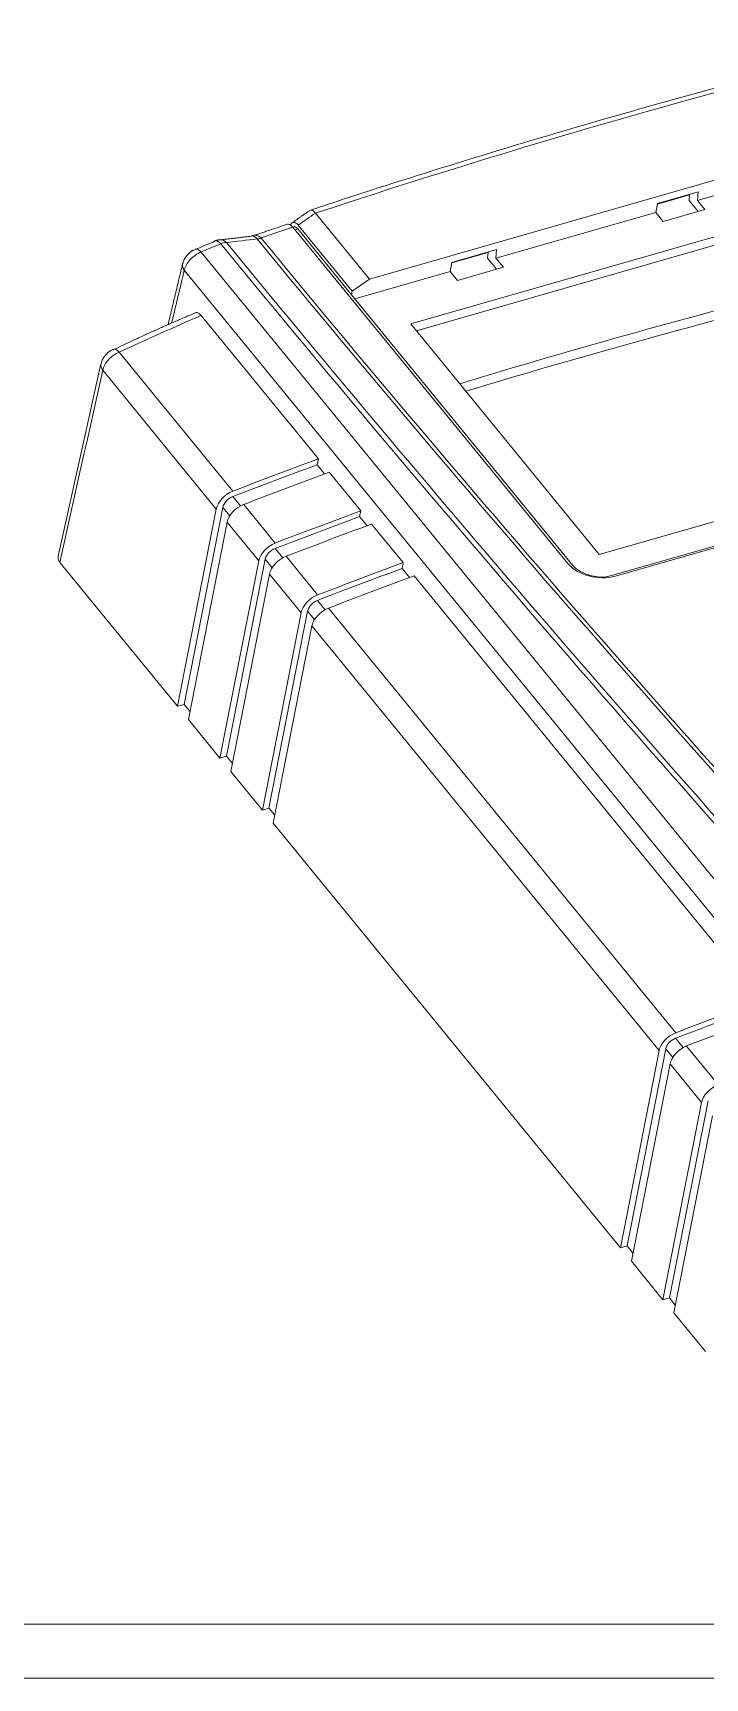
# Model space of a CAD drawing. Extents: x 28 to 864, y 245 to 592.
# Drawn here: x 266.2 to 294.6, y 254.5 to 323.9 of the extents above; entities that cross this region are included whole.
import ezdxf

# ---------------------------------------------------------------- set-up
doc = ezdxf.new("R2010")
doc.units = 0
doc.header["$MEASUREMENT"] = 0
doc.layers.add('10', color=7, linetype='Continuous')

msp = doc.modelspace()

# ---------------------------------------------------------------- linework, layer by layer
at = {"linetype": 'Continuous', "lineweight": 9}
msp.add_line((277.289, 315.576), (277.406, 315.615), dxfattribs=at)
at = {"color": 7, "linetype": 'Continuous', "lineweight": 9}
for p, q in [((30.266, 256.743), (502.783, 256.743)), ((27.995, 254.471), (505.055, 254.471))]:
    msp.add_line(p, q, dxfattribs=at)
at = {"layer": '10', "color": 7, "linetype": 'Continuous', "lineweight": 9}
for p, q in [((280.427, 313.501), (306.55, 320.99)), ((306.926, 318.7), (282.178, 311.606)), ((301.024, 318.749), (294.279, 316.815)), ((306.873, 318.331), (282.413, 311.319)), ((292.588, 316.689), (292.517, 316.31)), ((293.946, 317.056), (292.584, 316.665)), ((292.588, 316.689), (294.307, 317.182)), ((293.922, 316.818), (293.946, 317.056)), ((294.303, 316.353), (293.922, 316.818)), ((293.946, 317.056), (293.948, 317.079)), ((294.307, 317.182), (294.279, 316.815)), ((294.59, 316.435), (294.279, 316.815)), ((278.156, 316.277), (280.427, 313.501)), ((292.517, 316.31), (285.772, 314.377)), ((292.828, 315.93), (292.517, 316.31)), ((292.828, 315.93), (294.59, 316.435)), ((277.197, 315.688), (288.804, 301.502)), ((277.406, 315.615), (279.678, 312.839)), ((277.425, 315.773), (279.698, 312.994)), ((273.33, 314.639), (305.249, 275.626)), ((285.439, 314.617), (283.905, 314.177)), ((285.8, 314.743), (283.909, 314.201)), ((285.415, 314.38), (285.439, 314.617)), ((285.439, 314.617), (285.441, 314.64)), ((285.772, 314.377), (285.8, 314.743)), ((304.535, 274.868), (272.617, 313.879)), ((283.838, 313.822), (279.817, 312.669)), ((283.909, 314.201), (283.838, 313.822)), ((284.149, 313.442), (283.838, 313.822)), ((286.083, 313.997), (284.149, 313.442)), ((285.415, 314.38), (285.796, 313.914)), ((285.772, 314.377), (286.083, 313.997)), ((280.427, 313.501), (279.698, 312.994)), ((279.698, 312.994), (279.678, 312.839)), ((279.678, 312.839), (289.021, 301.42)), ((273.323, 311.962), (278.274, 305.909)), ((282.178, 311.606), (290.133, 301.882)), ((269.867, 310.414), (274.665, 304.549)), ((273.967, 303.797), (269.173, 309.657)), ((290.133, 301.882), (314.881, 308.977)), ((290.648, 300.986), (316.084, 308.278)), ((290.812, 300.967), (316.247, 308.259)), ((278.226, 305.663), (278.274, 305.909)), ((278.226, 305.663), (278.54, 305.279)), ((278.732, 305.35), (280.064, 303.722)), ((274.659, 304.319), (274.982, 303.925)), ((272.333, 295.473), (273.967, 303.797)), ((274.241, 303.867), (272.609, 295.552)), ((274.536, 303.507), (274.241, 303.867)), ((275.123, 303.99), (276.455, 302.362)), ((280.016, 303.475), (280.064, 303.722)), ((280.016, 303.475), (280.33, 303.092)), ((272.791, 294.914), (274.425, 303.238)), ((275.757, 301.609), (274.425, 303.238)), ((280.522, 303.162), (281.854, 301.534)), ((276.449, 302.131), (276.772, 301.737)), ((267.366, 301.545), (272.333, 295.473)), ((274.123, 293.285), (275.757, 301.609)), ((276.031, 301.68), (274.399, 293.364)), ((276.326, 301.319), (276.031, 301.68)), ((276.913, 301.803), (278.245, 300.174)), ((281.806, 301.287), (281.854, 301.534)), ((281.806, 301.287), (282.12, 300.904)), ((274.581, 292.726), (276.215, 301.05)), ((277.547, 299.421), (276.215, 301.05)), ((282.312, 300.975), (296.97, 283.059)), ((278.239, 299.943), (278.562, 299.549)), ((275.913, 291.097), (277.547, 299.421)), ((277.821, 299.492), (276.189, 291.176)), ((278.116, 299.131), (277.821, 299.492)), ((278.702, 299.615), (293.36, 281.699)), ((276.371, 290.538), (278.005, 298.862)), ((292.663, 280.947), (278.005, 298.862)), ((272.609, 295.552), (272.333, 295.473)), ((272.609, 295.552), (272.857, 295.249)), ((272.791, 294.914), (274.123, 293.285)), ((274.399, 293.364), (274.123, 293.285)), ((274.399, 293.364), (274.647, 293.061)), ((274.581, 292.726), (275.913, 291.097)), ((276.189, 291.176), (275.913, 291.097)), ((276.189, 291.176), (276.437, 290.873)), ((276.371, 290.538), (291.029, 272.623)), ((293.677, 281.074), (293.355, 281.469)), ((293.818, 281.14), (295.15, 279.512)), ((292.663, 280.947), (291.029, 272.623)), ((292.936, 281.017), (291.304, 272.702)), ((292.936, 281.017), (293.231, 280.657)), ((293.12, 280.388), (291.486, 272.064)), ((294.453, 278.759), (293.12, 280.388)), ((294.453, 278.759), (292.819, 270.435)), ((294.726, 278.829), (293.094, 270.514)), ((294.91, 278.2), (293.276, 269.876)), ((291.304, 272.702), (291.029, 272.623)), ((291.552, 272.398), (291.304, 272.702)), ((291.486, 272.064), (292.819, 270.435)), ((293.094, 270.514), (292.819, 270.435)), ((293.342, 270.211), (293.094, 270.514)), ((293.276, 269.876), (294.609, 268.247))]:
    msp.add_line(p, q, dxfattribs=at)
for centre, major_axis, ratio, start_param, end_param in [((442.703, 134.869), (-301.274, 47.827), 0.6447, 5.289085, 5.388783), ((435.795, 135.717), (-296.505, -165.879), 0.697777, 4.858364, 4.86099), ((274.188, 314.565), (-0.07, 0.596), 0.645469, 5.558377, 6.28039), ((275.951, 315.84), (0.584, 0.547), 0.588248, 3.803115, 4.064276), ((275.964, 315.826), (0.618, 0.508), 0.618348, 3.841779, 4.103578), ((1068.949, 543.967), (912.764, -144.902), 0.6447, 3.770119, 3.831285), ((442.655, 134.567), (-301.295, 47.831), 0.6447, 5.392325, 5.397622), ((1068.945, 543.946), (-912.559, 144.869), 0.6447, 0.628526, 0.689692), ((273.307, 314.202), (-0.235, 0.552), 0.423623, 5.426909, 6.287304), ((274.132, 314.55), (0.232, -0.553), 0.424911, 2.287452, 3.152311), ((273.13, 314.011), (-0.584, 0.139), 0.658849, 6.286741, 6.958796), ((441.145, 125.055), (301.52, -47.867), 0.6447, 2.159992, 2.216909), ((441.025, 124.3), (301.945, -47.934), 0.6447, 2.160045, 2.214606), ((269.856, 309.982), (0.252, -0.545), 0.417799, 2.27398, 3.146623), ((269.686, 309.788), (0.586, -0.13), 0.648163, 3.142161, 3.80753), ((270.757, 146.045), (-169.971, -139.065), 0.619237, 4.204234, 4.222961), ((270.757, 146.045), (170.219, 139.268), 0.619237, 1.062445, 1.081368), ((271.215, 145.486), (170.219, 139.268), 0.619237, 1.062445, 1.081368), ((274.651, 303.973), (0.619, 0.507), 0.619237, 1.081368, 2.499156), ((274.651, 303.973), (-0.372, -0.304), 0.619237, 4.222961, 5.640749), ((275.108, 303.414), (0.619, 0.507), 0.619237, 1.081368, 2.499156), ((272.547, 143.857), (-169.971, -139.065), 0.619237, 4.204234, 4.222961), ((272.547, 143.857), (170.219, 139.268), 0.619237, 1.062445, 1.081368), ((273.005, 143.298), (170.219, 139.268), 0.619237, 1.062445, 1.081368), ((276.441, 301.785), (0.619, 0.507), 0.619237, 1.081368, 2.499156), ((276.441, 301.785), (-0.372, -0.304), 0.619237, 4.222961, 5.640749), ((276.898, 301.226), (0.619, 0.507), 0.619237, 1.081368, 2.499156), ((274.337, 141.67), (-169.971, -139.065), 0.619237, 4.204234, 4.222961), ((274.337, 141.67), (170.219, 139.268), 0.619237, 1.062445, 1.081368), ((290.076, 301.866), (-1.462, 0.232), 0.6447, 0.626545, 2.197341), ((290.052, 301.715), (-1.185, 0.188), 0.6447, 0.626545, 2.197341), ((274.795, 141.11), (170.219, 139.268), 0.619237, 1.062445, 1.081368), ((278.231, 299.597), (0.619, 0.507), 0.619237, 1.081368, 2.499156), ((278.231, 299.597), (-0.372, -0.304), 0.619237, 4.222961, 5.640749), ((278.688, 299.038), (0.619, 0.507), 0.619237, 1.081368, 2.499156), ((289.453, 123.195), (-169.971, -139.065), 0.619237, 4.204234, 4.222961), ((289.453, 123.195), (-170.219, -139.268), 0.619237, 4.204038, 4.222961), ((289.91, 122.636), (-170.219, -139.268), 0.619237, 4.204038, 4.222961), ((293.346, 281.123), (-0.619, -0.507), 0.619237, 4.222961, 5.640749), ((293.346, 281.123), (-0.372, -0.304), 0.619237, 4.222961, 5.640749), ((293.804, 280.564), (-0.619, -0.507), 0.619237, 4.222961, 5.640749), ((295.136, 278.935), (-0.619, -0.507), 0.619237, 4.222961, 5.640749)]:
    msp.add_ellipse(centre, major_axis=major_axis, ratio=ratio, start_param=start_param, end_param=end_param, dxfattribs=at)
for points, knots in [([(304.022, 323.885), (303.068, 323.652), (300.18, 322.934), (295.396, 321.678), (289.705, 320.08), (284.183, 318.424), (280.278, 317.181), (278.239, 316.508), (277.939, 316.408)], [0, 0, 0, 0, 0.106763, 0.324033, 0.541306, 0.758582, 0.964422, 1, 1, 1, 1]), ([(277.425, 315.773), (277.395, 315.81), (277.362, 315.84), (277.331, 315.859), (277.3, 315.879), (277.269, 315.889), (277.24, 315.889), (277.21, 315.89), (277.183, 315.881), (277.159, 315.862), (277.133, 315.843), (277.111, 315.814), (277.093, 315.777)], [0, 0, 0, 0, 0.241987, 0.241987, 0.241987, 0.483388, 0.483388, 0.483388, 0.73346, 0.73346, 0.73346, 1, 1, 1, 1]), ([(277.938, 316.408), (277.947, 316.411), (277.957, 316.412), (277.968, 316.411), (277.991, 316.409), (278.02, 316.396), (278.051, 316.375), (278.082, 316.353), (278.116, 316.322), (278.151, 316.283)], [0, 0, 0, 0, 0.184245, 0.184245, 0.184245, 0.591941, 0.591941, 0.591941, 1, 1, 1, 1]), ([(275.688, 315.197), (275.652, 315.236), (275.614, 315.268), (275.578, 315.288), (275.541, 315.308), (275.505, 315.318), (275.474, 315.316), (275.465, 315.316)], [0, 0, 0, 0, 0.480499, 0.480499, 0.480499, 0.964935, 1, 1, 1, 1]), ([(275.535, 315.332), (275.555, 315.339), (275.577, 315.343), (275.598, 315.345), (275.642, 315.349), (275.688, 315.342), (275.732, 315.323), (275.776, 315.305), (275.818, 315.275), (275.856, 315.236)], [0, 0, 0, 0, 0.194174, 0.194174, 0.194174, 0.598731, 0.598731, 0.598731, 1, 1, 1, 1]), ([(276.954, 315.811), (276.983, 315.82), (277.016, 315.819), (277.049, 315.806), (277.082, 315.794), (277.118, 315.77), (277.152, 315.737), (277.167, 315.723), (277.182, 315.706), (277.197, 315.688)], [0, 0, 0, 0, 0.410077, 0.410077, 0.410077, 0.818812, 0.818812, 0.818812, 1, 1, 1, 1]), ([(277.406, 315.615), (277.398, 315.626), (277.389, 315.635), (277.38, 315.644), (277.357, 315.667), (277.334, 315.683), (277.311, 315.692), (277.297, 315.698), (277.284, 315.701), (277.271, 315.701), (277.262, 315.701), (277.253, 315.7), (277.244, 315.697)], [0, 0, 0, 0, 0.157872, 0.157872, 0.157872, 0.568033, 0.568033, 0.568033, 0.823308, 0.823308, 0.823308, 1, 1, 1, 1]), ([(273.074, 314.746), (273.036, 314.733), (272.911, 314.68), (272.729, 314.518), (272.591, 314.321), (272.562, 314.187), (272.556, 314.146)], [0, 0, 0, 0, 0.147447, 0.496231, 0.854141, 1, 1, 1, 1]), ([(273.33, 314.639), (273.163, 314.575), (272.998, 314.462), (272.738, 314.185), (272.647, 314.025), (272.617, 313.879)], [0, 0, 0, 0, 0.5, 0.5, 1, 1, 1, 1]), ([(304.186, 280.293), (298.982, 286), (293.88, 291.746), (283.872, 303.311), (278.966, 309.13), (274.157, 314.987)], [0, 0, 0, 0, 0.5, 0.5, 1, 1, 1, 1]), ([(274.391, 315.041), (279.2, 309.185), (284.105, 303.366), (294.11, 291.802), (299.21, 286.057), (304.412, 280.35)], [0, 0, 0, 0, 0.5, 0.5, 1, 1, 1, 1]), ([(273.064, 312.076), (273.097, 312.09), (273.13, 312.091), (273.163, 312.081), (273.197, 312.072), (273.233, 312.051), (273.267, 312.02), (273.286, 312.003), (273.305, 311.984), (273.323, 311.962)], [0, 0, 0, 0, 0.405277, 0.405277, 0.405277, 0.790772, 0.790772, 0.790772, 1, 1, 1, 1]), ([(269.607, 310.519), (269.568, 310.504), (269.443, 310.447), (269.267, 310.278), (269.137, 310.081), (269.114, 309.952), (269.11, 309.917)], [0, 0, 0, 0, 0.152211, 0.508887, 0.871929, 1, 1, 1, 1]), ([(269.867, 310.414), (269.703, 310.348), (269.542, 310.234), (269.289, 309.958), (269.202, 309.801), (269.173, 309.657)], [0, 0, 0, 0, 0.5, 0.5, 1, 1, 1, 1]), ([(267.366, 301.545), (267.332, 301.585), (267.309, 301.63), (267.296, 301.673), (267.284, 301.716), (267.283, 301.76), (267.292, 301.801)], [0, 0, 0, 0, 0.506324, 0.506324, 0.506324, 1, 1, 1, 1])]:
    msp.add_open_spline(points, degree=3, knots=knots, dxfattribs=at)
for points, degree in [([(277.922, 316.4), (277.541, 316.133), (277.162, 315.865)], 2), ([(278.156, 316.277), (278.154, 316.279), (278.152, 316.281), (278.151, 316.283)], 3), ([(274.12, 315.154), (273.985, 315.151), (273.864, 315.087)], 2), ([(275.467, 315.309), (274.128, 315.151)], 1), ([(275.693, 315.191), (275.258, 315.142), (274.824, 315.092), (274.391, 315.041)], 3), ([(275.532, 315.338), (275.461, 315.325)], 1), ([(276.971, 315.816), (275.534, 315.331)], 1), ([(275.693, 315.191), (275.692, 315.193), (275.69, 315.195), (275.688, 315.197)], 3), ([(275.856, 315.236), (275.868, 315.222)], 1), ([(277.251, 315.699), (277.202, 315.682)], 1), ([(273.904, 315.087), (273.075, 314.744)], 1), ([(274.157, 314.987), (273.881, 314.872), (273.605, 314.756), (273.33, 314.639)], 3), ([(274.391, 315.041), (274.316, 315.036), (274.238, 315.018), (274.157, 314.987)], 3), ([(272.546, 314.15), (271.93, 311.566)], 1), ([(272.617, 313.879), (272.439, 313.131), (272.261, 312.383), (272.082, 311.635)], 3), ([(273.07, 312.063), (271.324, 311.338), (269.61, 310.508)], 2), ([(273.323, 311.962), (272.166, 311.46), (271.014, 310.945), (269.867, 310.414)], 3), ([(269.1, 309.919), (268.196, 305.86), (267.292, 301.801)], 2), ([(269.173, 309.657), (268.571, 306.953), (267.968, 304.249), (267.366, 301.545)], 3)]:
    msp.add_open_spline(points, degree=degree, dxfattribs=at)

doc.saveas('drawing.dxf')
